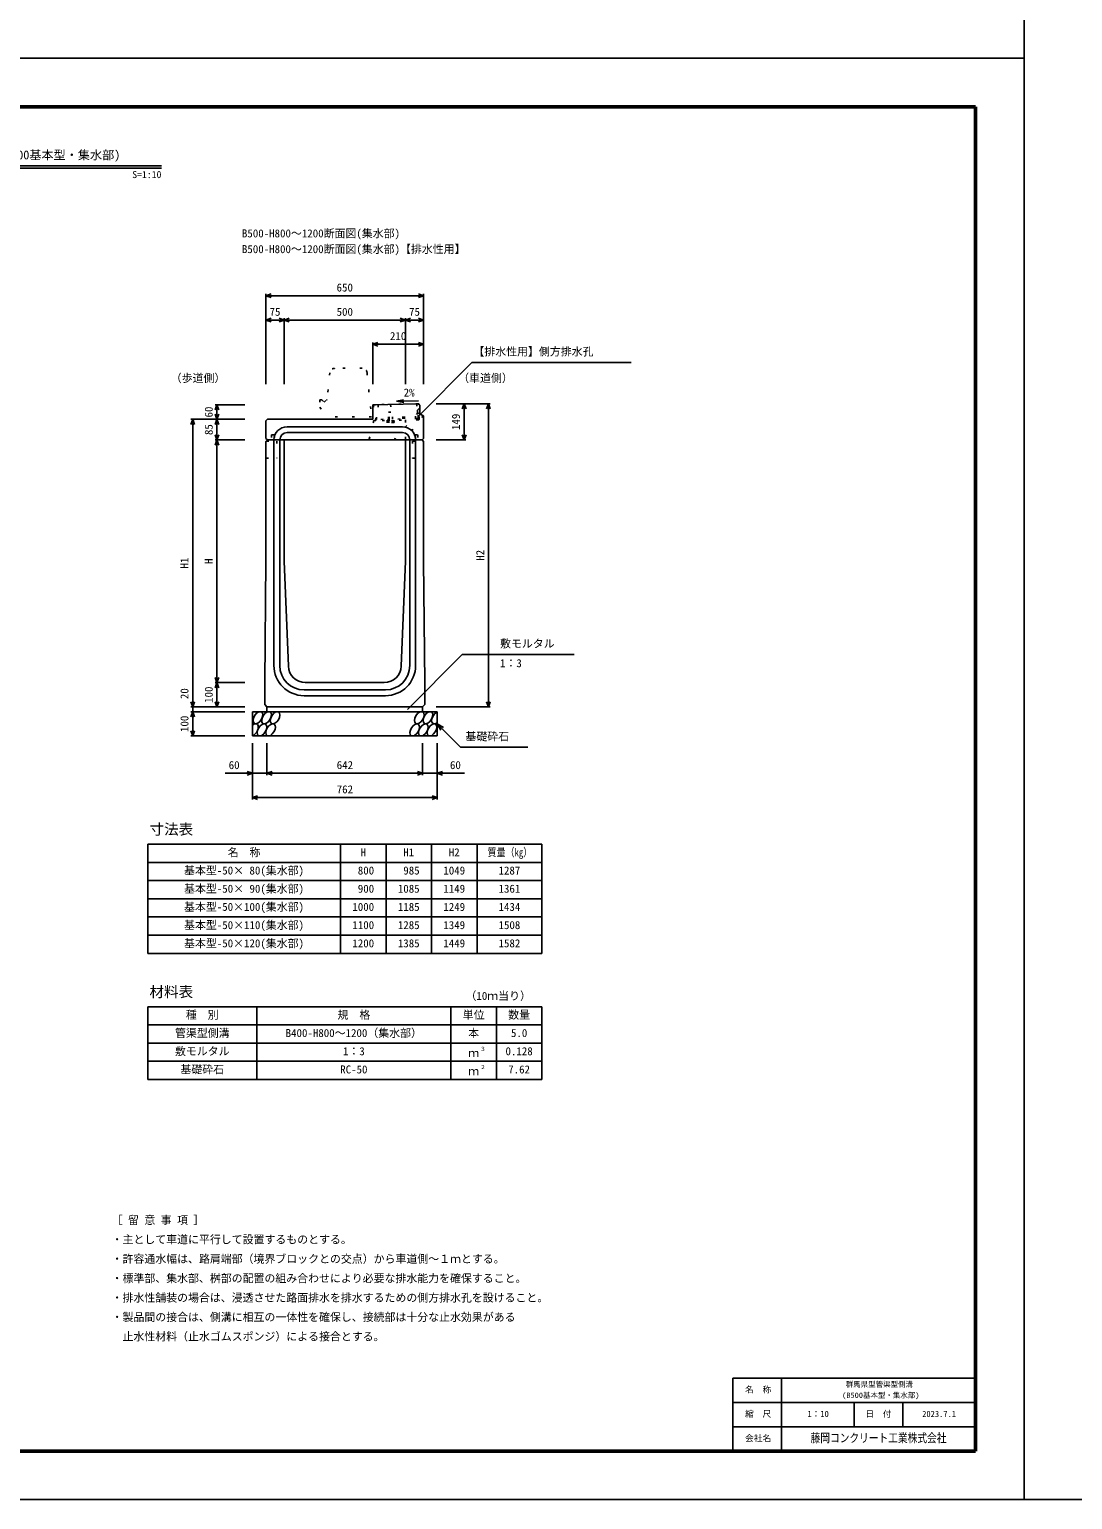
# Model space of a CAD drawing. Units: millimetres, scale not verified. Extents: x 4220 to 29420, y 5940 to 17820.
# Drawn here: x 8520 to 12820, y 5940 to 11999 of the extents above; entities that cross this region are included whole.
import ezdxf
from ezdxf.enums import TextEntityAlignment as Align

# ---------------------------------------------------------------- set-up
doc = ezdxf.new("R2010")
doc.units = ezdxf.units.MM
doc.header["$LTSCALE"] = 40
doc.linetypes.add('DOTTED', pattern=[1.75, 0.25, -1.5])
for name, color, linetype, lineweight in [('Defpoints_3', 5, 'Continuous', 25), ('DIM', 7, 'Continuous', 25), ('HATCH', 6, 'Continuous', 25), ('HYO', 3, 'Continuous', 25), ('HYO2', 4, 'Continuous', 25), ('OUTLINE', 3, 'Continuous', 25), ('OUTLINE2', 4, 'Continuous', 25), ('TXT', 7, 'Continuous', 25), ('WAKU', 3, 'Continuous', 50), ('WAKU-LINE', 7, 'Continuous', 25)]:
    doc.layers.add(name, color=color, linetype=linetype, lineweight=lineweight)
doc.layers.add('WAKU-TXT', color=7, linetype='Continuous')
doc.styles.add('ＭＳ ゴシック', font='')
doc.styles.get('ＭＳ ゴシック').set_extended_font_data('MS Gothic')

msp = doc.modelspace()

# ---------------------------------------------------------------- linework, layer by layer
at = {"layer": 'Defpoints_3'}
for p, q in [((12620, 17820), (12620, 5940)), ((12620, 11880), (4220, 11880)), ((12620, 5940), (12620, 11880)), ((4220, 5940), (12620, 5940)), ((12620, 5940), (29420, 5940))]:
    msp.add_line(p, q, dxfattribs=at)
at = {"layer": 'DIM'}
for p, q in [((9495, 10901.2), (9516.14, 10908.89)), ((9495, 10908.7), (9495, 10537.06)), ((10123.86, 10908.89), (10145, 10901.2)), ((10145, 10908.7), (10145, 10537.06)), ((10145, 10901.2), (9495, 10901.2)), ((9516.14, 10893.5), (9495, 10901.2)), ((10145, 10901.2), (10123.86, 10893.5)), ((9516.14, 10808.89), (9495, 10801.2)), ((9570, 10801.2), (9495, 10801.2)), ((9495, 10801.2), (9516.14, 10793.5)), ((9548.86, 10808.89), (9570, 10801.2)), ((9570, 10801.2), (9548.86, 10793.5)), ((9570, 10801.2), (9591.14, 10808.89)), ((9570, 10808.7), (9570, 10537.06)), ((9570, 10801.2), (10070, 10801.2)), ((9591.14, 10793.5), (9570, 10801.2)), ((10048.86, 10808.89), (10070, 10801.2)), ((10070, 10801.2), (10048.86, 10793.5)), ((10091.14, 10808.89), (10070, 10801.2)), ((10070, 10808.7), (10070, 10537.06)), ((10070, 10801.2), (10145, 10801.2)), ((10070, 10801.2), (10091.14, 10793.5)), ((10123.86, 10808.89), (10145, 10801.2)), ((10145, 10801.2), (10123.86, 10793.5)), ((9956.14, 10708.89), (9935, 10701.2)), ((9935, 10708.7), (9935, 10537.06)), ((10145, 10701.2), (9935, 10701.2)), ((9935, 10701.2), (9956.14, 10693.5)), ((10123.86, 10708.89), (10145, 10701.2)), ((10145, 10701.2), (10123.86, 10693.5)), ((10121.83, 10403.76), (10343.97, 10625.9)), ((10343.97, 10625.9), (10999.87, 10625.9)), ((9285.3, 10430.91), (9293, 10452.06)), ((9285.5, 10452.06), (9408, 10452.06)), ((9293, 10452.06), (9293, 10392.06)), ((9293, 10452.06), (9300.7, 10430.91)), ((10419.5, 10456.06), (10197, 10456.06)), ((10304.3, 10434.91), (10312, 10456.06)), ((10312, 10456.06), (10312, 10307.06)), ((10312, 10456.06), (10319.7, 10434.91)), ((10404.3, 10434.91), (10412, 10456.06)), ((10412, 10456.06), (10412, 9207.06)), ((10412, 10456.06), (10419.7, 10434.91)), ((9193, 10392.06), (9185.3, 10370.91)), ((9185.5, 10392.06), (9408, 10392.06)), ((9193, 10392.06), (9193, 9207.06)), ((9200.7, 10370.91), (9193, 10392.06)), ((9293, 10392.06), (9285.3, 10413.2)), ((9285.3, 10370.91), (9293, 10392.06)), ((9300.7, 10413.2), (9293, 10392.06)), ((9293, 10307.06), (9293, 10392.06)), ((9293, 10392.06), (9300.7, 10370.91)), ((9285.3, 10328.2), (9293, 10307.06)), ((9285.3, 10285.91), (9293, 10307.06)), ((9285.5, 10307.06), (9408, 10307.06)), ((9293, 10307.06), (9300.7, 10328.2)), ((9293, 10307.06), (9293, 9307.06)), ((9293, 10307.06), (9300.7, 10285.91)), ((10319.5, 10307.06), (10197, 10307.06)), ((10304.3, 10328.2), (10312, 10307.06)), ((10312, 10307.06), (10319.7, 10328.2)), ((10078.11, 9196.25), (10304.34, 9422.48)), ((10304.34, 9422.48), (10765.81, 9422.48)), ((9293, 9307.06), (9285.3, 9328.2)), ((9285.3, 9285.91), (9293, 9307.06)), ((9285.5, 9307.06), (9408, 9307.06)), ((9300.7, 9328.2), (9293, 9307.06)), ((9293, 9307.06), (9293, 9207.06)), ((9293, 9307.06), (9300.7, 9285.91)), ((9193, 9207.06), (9185.3, 9228.2)), ((9200.7, 9228.2), (9193, 9207.06)), ((9293, 9207.06), (9285.3, 9228.2)), ((9300.7, 9228.2), (9293, 9207.06)), ((10404.3, 9228.2), (10412, 9207.06)), ((10412, 9207.06), (10419.7, 9228.2)), ((9193, 9187.06), (9185.3, 9165.91)), ((9185.5, 9207.06), (9408, 9207.06)), ((9185.5, 9187.06), (9408, 9187.06)), ((9193, 9207.06), (9193, 9187.06)), ((9193, 9187.06), (9193, 9087.06)), ((9200.7, 9165.91), (9193, 9187.06)), ((10419.5, 9207.06), (10197, 9207.06)), ((9193, 9087.06), (9185.3, 9108.2)), ((9200.7, 9108.2), (9193, 9087.06)), ((10201, 9137.06), (10296.76, 9041.3)), ((10201, 9137.06), (10226.98, 9122.06)), ((10201, 9137.06), (10216, 9111.08)), ((9185.5, 9087.06), (9408, 9087.06)), ((9439, 8825.69), (9439, 9057.06)), ((9499, 8925.69), (9499, 9057.06)), ((10141, 8925.69), (10141, 9057.06)), ((10201, 8825.69), (10201, 9057.06)), ((10296.76, 9041.3), (10574.31, 9041.3)), ((9439, 8933.19), (9327.21, 8933.19)), ((9417.86, 8940.89), (9439, 8933.19)), ((9439, 8933.19), (9417.86, 8925.5)), ((9439, 8933.19), (9499, 8933.19)), ((9499, 8933.19), (9520.14, 8940.89)), ((9499, 8933.19), (10141, 8933.19)), ((9520.14, 8925.5), (9499, 8933.19)), ((10119.86, 8940.89), (10141, 8933.19)), ((10141, 8933.19), (10119.86, 8925.5)), ((10201, 8933.19), (10141, 8933.19)), ((10222.14, 8940.89), (10201, 8933.19)), ((10201, 8933.19), (10312.79, 8933.19)), ((10201, 8933.19), (10222.14, 8925.5)), ((9439, 8833.19), (9460.14, 8840.89)), ((9439, 8833.19), (10201, 8833.19)), ((9460.14, 8825.5), (9439, 8833.19)), ((10179.86, 8840.89), (10201, 8833.19)), ((10201, 8833.19), (10179.86, 8825.5))]:
    msp.add_line(p, q, dxfattribs=at)
at = {"layer": 'HATCH', "linetype": 'DOTTED'}
for p, q in [((9946, 10452.28), (9938, 10452.11)), ((9938, 10452.11), (9939.34, 10387.13)), ((10122.46, 10455.92), (9946, 10452.28)), ((9948.35, 10386.81), (9947, 10452.3)), ((9951.25, 10391.38), (9950, 10452.36)), ((9957, 10452.51), (9958.25, 10391.52)), ((10000.28, 10421.39), (10016.27, 10421.72)), ((10000.87, 10392.4), (10000.28, 10421.39)), ((10003.24, 10392.45), (10001.99, 10453.43)), ((10008.98, 10453.58), (10010.24, 10392.59)), ((10016.87, 10392.73), (10016.27, 10421.72)), ((10059.23, 10393.6), (10057.97, 10454.59)), ((10066.23, 10393.75), (10064.97, 10454.73)), ((10111.22, 10394.67), (10109.96, 10455.66)), ((10116.96, 10455.8), (10118.22, 10394.82)), ((10121.46, 10455.9), (10125.96, 10455.99)), ((10122.63, 10399.41), (10121.46, 10455.9)), ((10127.25, 10393.5), (10125.96, 10455.99)), ((9939.34, 10387.13), (9948.34, 10387.31)), ((10118.22, 10394.82), (9948.26, 10391.31)), ((10124.31, 10390.44), (9948.35, 10386.81)), ((9995.11, 10387.78), (10022.82, 10388.35)), ((9995.32, 10377.78), (9995.11, 10387.78)), ((10023.03, 10378.35), (9995.32, 10377.78)), ((10002.04, 10387.92), (10002.24, 10377.92)), ((10015.89, 10388.21), (10016.1, 10378.21)), ((10022.82, 10388.35), (10023.03, 10378.35))]:
    msp.add_line(p, q, dxfattribs=at)
for centre, radius in [((10118.13, 10399.32), 4.5), ((10124.25, 10393.44), 3)]:
    msp.add_arc(centre, radius, 271.18119, 1.18119, dxfattribs=at)
at = {"layer": 'HATCH'}
for centre in [(9461.89, 9162.06), (9497.37, 9162.06), (9532.84, 9162.06), (10127.05, 9162.06), (10162.52, 9162.06), (9478.77, 9112.06), (9514.25, 9112.06), (10108.45, 9112.06), (10143.93, 9112.06), (10179.41, 9112.06)]:
    msp.add_ellipse(centre, major_axis=(14.54, 23.54), ratio=0.5792, dxfattribs=at)
for centre, start_param, end_param in [((10198, 9162.06), 0.6666252, 4.1103269), ((9443.3, 9112.06), 3.7419964, 7.318141)]:
    msp.add_ellipse(centre, major_axis=(14.54, 23.54), ratio=0.5792, start_param=start_param, end_param=end_param, dxfattribs=at)
at = {"layer": 'HYO'}
for p, q in [((10632.5, 8641.13), (9007.5, 8641.13)), ((9007.5, 8641.13), (9007.5, 8191.13)), ((9802.5, 8641.13), (9802.5, 8191.13)), ((9990, 8641.13), (9990, 8191.13)), ((10177.5, 8641.13), (10177.5, 8191.13)), ((10365, 8641.13), (10365, 8191.13)), ((10632.5, 8191.13), (10632.5, 8641.13)), ((9007.5, 8566.13), (10632.5, 8566.13)), ((9007.5, 8191.13), (10632.5, 8191.13)), ((10632.5, 7971.35), (9007.5, 7971.35)), ((9007.5, 7971.35), (9007.5, 7671.35)), ((9457.5, 7971.35), (9457.5, 7671.35)), ((10257.5, 7971.35), (10257.5, 7671.35)), ((10445, 7971.35), (10445, 7671.35)), ((10632.5, 7671.35), (10632.5, 7971.35)), ((9007.5, 7896.35), (10632.5, 7896.35)), ((9007.5, 7671.35), (10632.5, 7671.35))]:
    msp.add_line(p, q, dxfattribs=at)
at = {"layer": 'HYO2'}
for p, q in [((9007.5, 8491.13), (10632.5, 8491.13)), ((9007.5, 8416.13), (10632.5, 8416.13)), ((9007.5, 8341.13), (10632.5, 8341.13)), ((9007.5, 8266.13), (10632.5, 8266.13)), ((9007.5, 7821.35), (10632.5, 7821.35)), ((9007.5, 7746.35), (10632.5, 7746.35))]:
    msp.add_line(p, q, dxfattribs=at)
at = {"layer": 'OUTLINE', "linetype": 'DOTTED'}
for p, q in [((9758.19, 10584.01), (9747, 10472.06)), ((9891.9, 10602.06), (9778.1, 10602.06)), ((9911.8, 10584.05), (9930, 10402.06)), ((9717, 10472.06), (9717, 10442.06)), ((9717, 10472.06), (9725, 10472.06)), ((9717, 10442.06), (9740, 10402.06)), ((9725, 10472.06), (9735, 10462.06)), ((9735, 10462.06), (9745, 10472.06)), ((9745, 10472.06), (9747, 10472.06)), ((9930, 10402.06), (9740, 10402.06))]:
    msp.add_line(p, q, dxfattribs=at)
at = {"layer": 'OUTLINE'}
for p, q in [((10123, 10455.93), (9935, 10452.06)), ((9935, 10452.06), (9935, 10392.06)), ((10120, 10429.06), (10129, 10439.06)), ((10120, 10429.06), (10120, 10419.06)), ((10123, 10455.93), (10129, 10450.06)), ((10129, 10450.06), (10129, 10439.06)), ((9495, 10386.06), (9501, 10392.06)), ((9495, 10386.06), (9495, 10313.06)), ((9501, 10392.06), (9935, 10392.06)), ((10120, 10419.06), (10145, 10406.06)), ((10145, 10313.06), (10145, 10406.06)), ((9495, 10313.06), (9501, 10307.06)), ((9495, 10301.06), (9501, 10307.06)), ((9495, 9807.06), (9495, 10301.06)), ((10139, 10307.06), (9501, 10307.06)), ((9570, 10307.06), (9570, 9807.06)), ((10070, 10307.06), (10070, 9807.06)), ((10139, 10307.06), (10145, 10313.06)), ((10139, 10307.06), (10145, 10301.06)), ((10145, 10301.06), (10145, 9807.06)), ((9495, 9807.06), (9490, 9307.06)), ((9570, 9807.06), (9587.31, 9374.26)), ((10070, 9807.06), (10052.69, 9374.26)), ((10145, 9807.06), (10150, 9307.06)), ((9490, 9216.06), (9490, 9307.06)), ((9982.74, 9307.06), (9657.26, 9307.06)), ((10150, 9216.06), (10150, 9307.06)), ((9490, 9216.06), (9499, 9207.06)), ((10141, 9207.06), (10150, 9216.06)), ((9439, 9187.06), (10201, 9187.06)), ((9439, 9087.06), (9439, 9187.06)), ((10141, 9207.06), (9499, 9207.06)), ((9499, 9207.06), (9499, 9187.06)), ((10141, 9207.06), (10141, 9187.06)), ((10201, 9087.06), (10201, 9187.06)), ((9439, 9087.06), (10201, 9087.06))]:
    msp.add_line(p, q, dxfattribs=at)
at = {"layer": 'OUTLINE', "linetype": 'DOTTED'}
for centre, start, end in [((9778.1, 10582.06), 90, 174.40835), ((9891.9, 10582.06), 4.08463, 90)]:
    msp.add_arc(centre, 20, start, end, dxfattribs=at)
at = {"layer": 'OUTLINE'}
for centre, start, end in [((9657.26, 9377.06), 182.29061, 270.36797), ((9982.74, 9377.06), 270, 357.70939)]:
    msp.add_arc(centre, 70, start, end, dxfattribs=at)
at = {"layer": 'OUTLINE2'}
for p, q in [((10128.81, 10438.85), (10129.32, 10414.21)), ((9582, 10361.06), (10058, 10361.06)), ((9528, 10307.06), (9528, 9377.06)), ((9552, 10307.06), (9552, 9377.06)), ((9582, 10337.06), (10058, 10337.06)), ((10088, 10307.06), (10088, 9377.06)), ((10112, 10307.06), (10112, 9377.06)), ((9988, 9277.06), (9652, 9277.06)), ((9988, 9253.06), (9652, 9253.06))]:
    msp.add_line(p, q, dxfattribs=at)
at = {"layer": 'OUTLINE2', "linetype": 'DOTTED'}
for p, q in [((9939.33, 10387.63), (9920, 10307.06)), ((10022.91, 10307.06), (10121.46, 10418.3)), ((10143.39, 10406.89), (10065.93, 10307.06)), ((10070, 10389.32), (10070, 10307.06)), ((9496.5, 10302.56), (9540, 10302.56)), ((9518.5, 10327.56), (9530.5, 10327.56)), ((9518.5, 10327.56), (9518.5, 10302.56)), ((9530.5, 10327.56), (9530.5, 10302.56)), ((9540, 10302.56), (9540, 10232.06)), ((10099.45, 10302.56), (10143.5, 10302.56)), ((10099.45, 10302.56), (10099.45, 10232.06)), ((10109.5, 10327.56), (10121.5, 10327.56)), ((10109.5, 10327.56), (10109.5, 10302.56)), ((10121.5, 10327.56), (10121.5, 10302.56)), ((9495, 10232.06), (9540, 10232.06)), ((10099.45, 10232.06), (10144.45, 10232.06))]:
    msp.add_line(p, q, dxfattribs=at)
at = {"layer": 'OUTLINE2'}
for centre, radius, start, end in [((9582, 10307.06), 54, 90, 180), ((10058, 10307.06), 54, 0, 90), ((9582, 10307.06), 30, 90, 180), ((10058, 10307.06), 30, 0, 90), ((9652, 9377.06), 124, 180, 270), ((9652, 9377.06), 100, 180, 270), ((9988, 9377.06), 100, 270, 0), ((9988, 9377.06), 124, 270, 0)]:
    msp.add_arc(centre, radius, start, end, dxfattribs=at)
at = {"layer": 'TXT'}
for p, q in [((7775.82, 11437.2), (9064.18, 11437.2)), ((7775.82, 11427.6), (9064.18, 11427.6)), ((10033.17, 10466.5), (10062.61, 10472.27)), ((10123.59, 10468.22), (10033.17, 10466.5)), ((10033.17, 10466.5), (10062.81, 10461.85))]:
    msp.add_line(p, q, dxfattribs=at)
at = {"layer": 'WAKU'}
for p, q in [((12420, 11680), (4420, 11680)), ((12420, 6140), (12420, 11680)), ((4420, 6140), (12420, 6140))]:
    msp.add_line(p, q, dxfattribs=at)
at = {"layer": 'WAKU', "lineweight": 25}
for p, q in [((11420, 6440), (12420, 6440)), ((11420, 6140), (11420, 6440))]:
    msp.add_line(p, q, dxfattribs=at)
at = {"layer": 'WAKU-LINE'}
for p, q in [((11620, 6140), (11620, 6440)), ((11420, 6340), (12420, 6340)), ((11920, 6240), (11920, 6340)), ((12120, 6240), (12120, 6340)), ((11420, 6240), (12420, 6240))]:
    msp.add_line(p, q, dxfattribs=at)

# ---------------------------------------------------------------- texts
at = {"layer": 'DIM', "style": 'ＭＳ ゴシック'}
for s, p in [('650', (9786.25, 10908.7)), ('75', (9510, 10808.7)), ('500', (9786.25, 10808.7)), ('75', (10085, 10808.7)), ('210', (10006.25, 10708.7)), ('【排水性用】側方排水孔', (10350.16, 10644.64)), ('（歩道側）', (9102.61, 10535.35)), ('（車道側）', (10287.43, 10535.35)), ('敷モルタル', (10459.94, 9441.22)), ('1：3', (10459.94, 9360.53)), ('基礎砕石', (10317.32, 9058.47)), ('60', (9341.5, 8940.69)), ('642', (9786.78, 8940.69)), ('60', (10253.5, 8940.69)), ('762', (9786.78, 8840.69))]:
    msp.add_text(s, height=32.99, dxfattribs=at).set_placement(p, align=Align.BOTTOM_LEFT)
for s, p in [('60', (9285.5, 10399.56)), ('85', (9285.5, 10327.06)), ('149', (10304.5, 10347.81)), ('H1', (9185.5, 9777.06)), ('H', (9285.5, 9795.81)), ('H2', (10404.5, 9809.06)), ('20', (9185.5, 9238.87)), ('100', (9285.5, 9223.31)), ('100', (9185.5, 9103.31))]:
    msp.add_text(s, height=32.99, rotation=90, dxfattribs=at).set_placement(p, align=Align.BOTTOM_LEFT)
at = {"layer": 'TXT', "style": 'ＭＳ ゴシック'}
for s, height, p in [('群馬県型管渠型側溝(B500基本型・集水部)', 36.66, (7945, 11452.2)), ('S', 29.33, (8944.18, 11377.2)), ('=', 29.33, (8964.18, 11377.2)), ('1', 29.33, (8984.18, 11377.2)), (':', 29.33, (9004.18, 11377.2)), ('1', 29.33, (9024.18, 11377.2)), ('0', 29.33, (9044.18, 11377.2)), ('B500-H800～1200断面図(集水部)', 32.99, (9396.04, 11131.8)), ('B500-H800～1200断面図(集水部)【排水性用】', 32.99, (9396.04, 11066.93)), ('2%', 32.99, (10062.74, 10475.83)), ('寸法表', 43.99, (9015, 8667.38)), ('名\u3000称', 32.99, (9337.5, 8581.13)), ('H', 32.99, (9885, 8581.13)), ('H1', 32.99, (10061.25, 8581.13)), ('H2', 32.99, (10248.75, 8581.13)), ('基本型-50× 80(集水部)', 32.99, (9157.5, 8506.13)), (' 800', 32.99, (9851.25, 8506.13)), (' 985', 32.99, (10038.75, 8506.13)), ('1049', 32.99, (10226.25, 8506.13)), ('1287', 32.99, (10453.75, 8506.13)), ('基本型-50× 90(集水部)', 32.99, (9157.5, 8431.13)), (' 900', 32.99, (9851.25, 8431.13)), ('1085', 32.99, (10038.75, 8431.13)), ('1149', 32.99, (10226.25, 8431.13)), ('1361', 32.99, (10453.75, 8431.13)), ('基本型-50×100(集水部)', 32.99, (9157.5, 8356.13)), ('1000', 32.99, (9851.25, 8356.13)), ('1185', 32.99, (10038.75, 8356.13)), ('1249', 32.99, (10226.25, 8356.13)), ('1434', 32.99, (10453.75, 8356.13)), ('基本型-50×110(集水部)', 32.99, (9157.5, 8281.13)), ('1100', 32.99, (9851.25, 8281.13)), ('1285', 32.99, (10038.75, 8281.13)), ('1349', 32.99, (10226.25, 8281.13)), ('1508', 32.99, (10453.75, 8281.13)), ('基本型-50×120(集水部)', 32.99, (9157.5, 8206.13)), ('1200', 32.99, (9851.25, 8206.13)), ('1385', 32.99, (10038.75, 8206.13)), ('1449', 32.99, (10226.25, 8206.13)), ('1582', 32.99, (10453.75, 8206.13)), ('材料表', 43.99, (9015, 7997.6)), ('（10ｍ当り）', 32.99, (10317.5, 7989.35)), ('種\u3000別', 32.99, (9165, 7911.35)), ('規\u3000格', 32.99, (9790, 7911.35)), ('単位', 32.99, (10306.25, 7911.35)), ('数量', 32.99, (10493.75, 7911.35)), ('管渠型側溝', 32.99, (9120, 7836.35)), ('B400-H800～1200（集水部）', 32.99, (9576.25, 7836.35)), ('本', 32.99, (10328.75, 7836.35)), ('5.0', 32.99, (10505, 7836.35)), ('敷モルタル', 32.99, (9120, 7761.35)), ('1：3', 32.99, (9812.5, 7761.35)), ('ｍ', 32.99, (10328.75, 7753.85)), ('３', 16.5, (10377.91, 7784.13)), ('0.128', 32.99, (10482.5, 7761.35)), ('基礎砕石', 32.99, (9142.5, 7686.35)), ('RC-50', 32.99, (9801.25, 7686.35)), ('ｍ', 32.99, (10328.75, 7678.85)), ('２', 16.5, (10377.91, 7709.13)), ('7.62', 32.99, (10493.75, 7686.35)), ('［ 留 意 事 項 ］', 32.99, (8858.92, 7065.58)), ('・主として車道に平行して設置するものとする。', 32.99, (8858.92, 6985.58)), ('・許容通水幅は、路肩端部（境界ブロックとの交点）から車道側～１ｍとする。', 32.99, (8858.92, 6905.58)), ('・標準部、集水部、桝部の配置の組み合わせにより必要な排水能力を確保すること。', 32.99, (8858.92, 6825.58)), ('・排水性舗装の場合は、浸透させた路面排水を排水するための側方排水孔を設けること。', 32.99, (8858.92, 6745.58)), ('・製品間の接合は、側溝に相互の一体性を確保し、接続部は十分な止水効果がある', 32.99, (8858.92, 6665.58)), ('\u3000止水性材料（止水ゴムスポンジ）による接合とする。', 32.99, (8858.92, 6585.58))]:
    msp.add_text(s, height=height, dxfattribs=at).set_placement(p, align=Align.BOTTOM_LEFT)
at = {"layer": 'TXT', "style": 'ＭＳ ゴシック', "width": 0.8}
msp.add_text('質量（kg）', height=32.99, dxfattribs=at).set_placement((10408.75, 8581.13), align=Align.BOTTOM_LEFT)
at = {"layer": 'WAKU-TXT', "style": 'ＭＳ ゴシック'}
for s, height, p in [('群馬県型管渠型側溝', 21.99, (11885, 6397.5)), ('名\u3000称', 25.66, (11469.95, 6372.5)), ('(B500基本型・集水部)', 21.99, (11870, 6352.5)), ('縮\u3000尺', 25.66, (11469.95, 6272.5)), ('1：10', 25.66, (11726.75, 6272.5)), ('日\u3000付', 25.66, (11965.95, 6272.5)), ('2023.7.1', 25.66, (12200, 6272.5)), ('会社名', 25.66, (11469.95, 6172.5))]:
    msp.add_text(s, height=height, dxfattribs=at).set_placement(p, align=Align.BOTTOM_LEFT)
at = {"layer": 'WAKU-TXT', "style": 'ＭＳ ゴシック', "width": 0.8}
msp.add_text('藤岡コンクリート工業株式会社', height=36.66, dxfattribs=at).set_placement((11740, 6165), align=Align.BOTTOM_LEFT)

doc.saveas('drawing.dxf')
